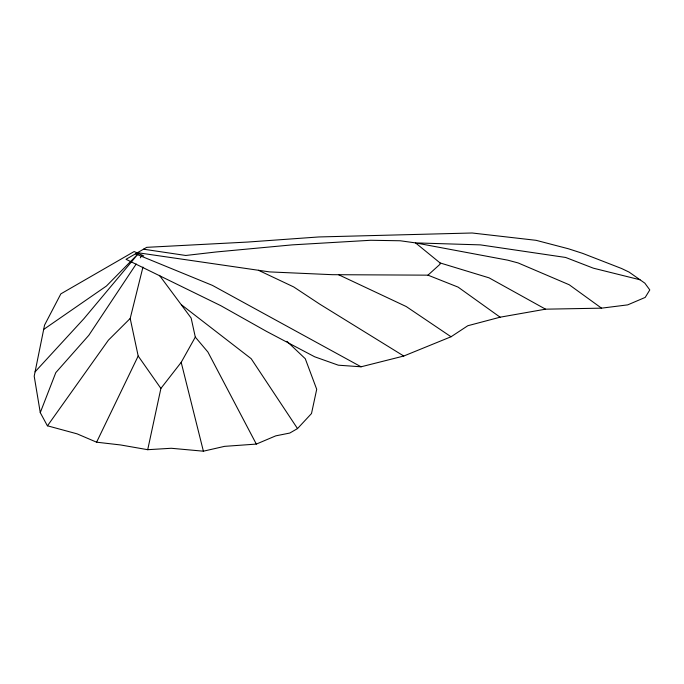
<?xml version="1.0" encoding="UTF-8"?>
<svg xmlns="http://www.w3.org/2000/svg" width="684" height="684" viewBox="0 0 684 684"><rect width="100%" height="100%" fill="white"/><g stroke="black" fill="none" stroke-linecap="round" stroke-linejoin="round"><path stroke-width="1.03" d="M143.512 249.198L185.774 255.474L216.118 251.977L292.188 244.872L370.737 240.272L400.234 240.768L415.53 242.897L440.051 262.921L440.043 264.238L427.962 275.156L332.39 274.686L269.65 271.907L137.484 252.687M136.219 263.99L88.826 335.297L55.797 372.635L40.27 412.632L47.376 425.781L77.061 433.836L96.598 442.189L120.538 444.951L147.71 449.696L160.894 388.426L181.192 362.34L195.308 337.101L191.127 318.009L159.423 275.336M160.894 388.426L138.185 356.022L130.199 318.462L142.965 267.059M40.27 412.632L34.2 376.191L44.554 325.122L60.85 293.863L134.158 251.541L143.794 255.987M96.598 442.189L138.185 356.022M140.314 257.825L142.075 255.192M47.47 425.816L108.388 340.187L130.199 318.462M35.089 371.822L83.918 318.684L138.45 253.516L106.413 286.04L43.682 329.423M147.71 449.696L171.265 448.276L203.396 451.192L224.557 446.353L256.32 444.087L275.763 435.853L289.785 433.049L297.514 428.586L311.502 413.538L316.709 389.299L305.278 358.724L286.929 341.325M451.038 336.767L467.822 325.729L500.115 317.196L545.55 309.177L601.535 308.159L627.724 304.867L645.2 297.412L649.8 289.93L644.841 283.159L629.083 272.095L621.619 268.521L582.606 253.354L568.498 248.796L536.111 240.323L472.148 232.996L318.804 236.955L247.728 242.051L146.744 247.334L126.018 259.304L220.778 305.671L266.401 331.33L314.657 356.783L338.315 365.188L361.067 366.795L403.757 356.031L451.038 336.767L406.236 306.543L338.58 274.72M640.027 279.782L593.361 268.179L565.634 257.458L480.407 244.881L415.53 242.897L507.793 260.176L518.173 262.955L569.208 284.758L601.535 308.159M440.051 262.921L489.06 277.841L545.55 309.177M427.962 275.156L458.1 287.118L500.115 317.196M135.483 253.832L212.408 285.382L361.067 366.795M258.441 270.274L293.71 286.938L319.659 304.089L403.757 356.031M181.551 304.859L251.19 358.698L297.514 428.586M195.308 337.101L207.919 352.046L256.32 444.087M181.192 362.34L203.396 451.192"/></g></svg>
